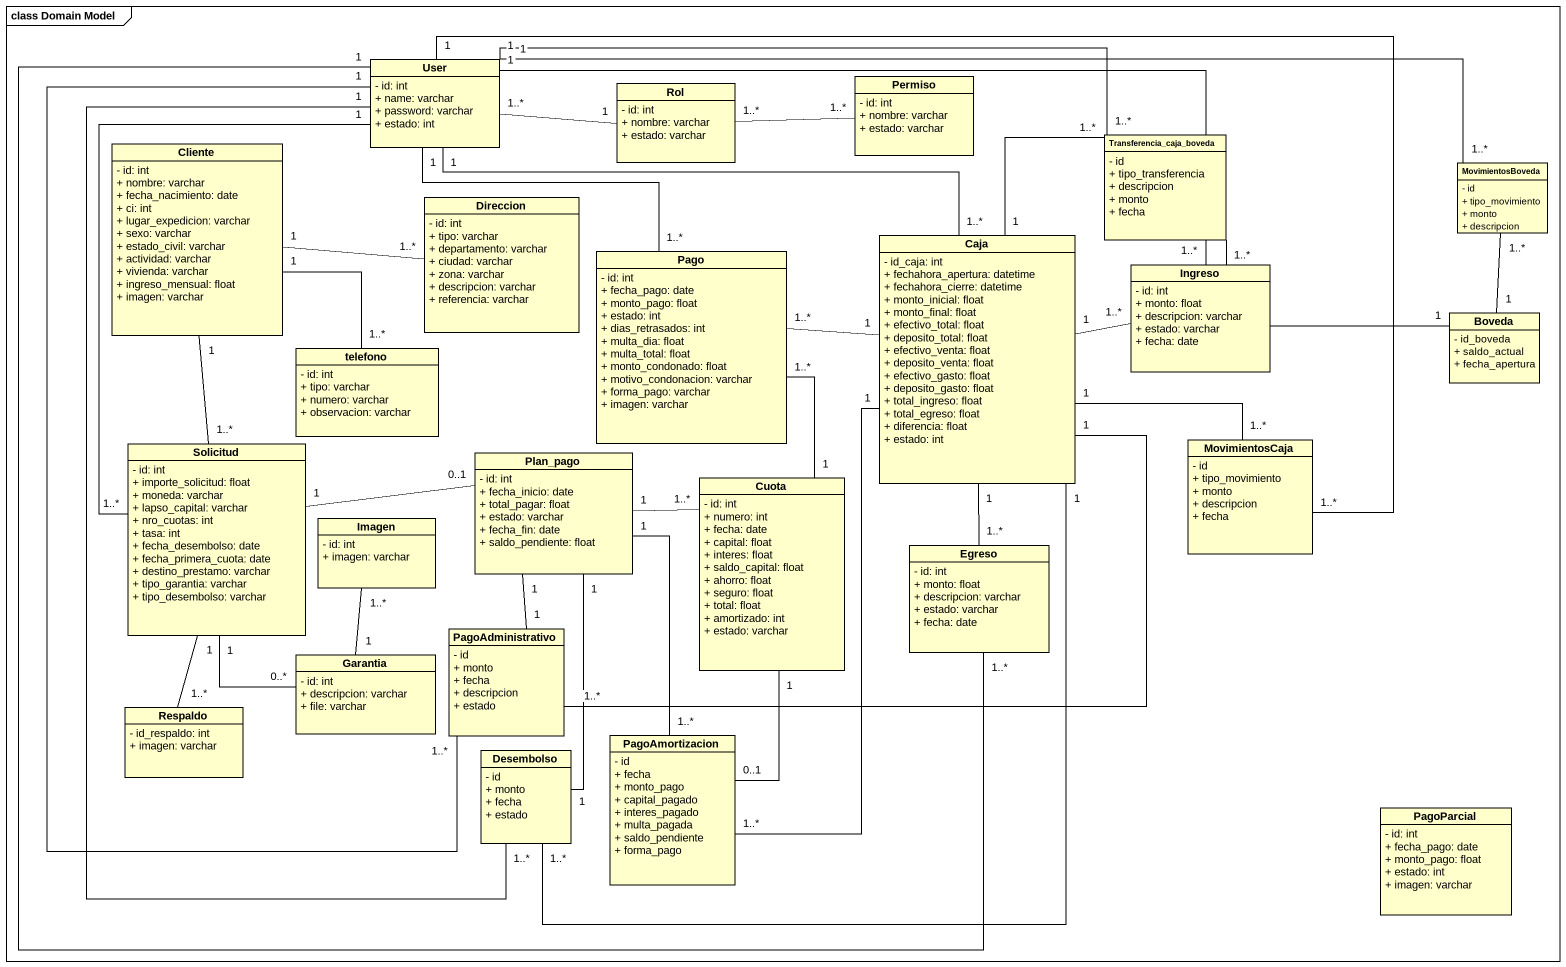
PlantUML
@startuml
mainframe class Domain Model
hide circle
hide empty members
skinparam classAttributeIconSize 0
class User {
  - id: int
  + name: varchar
  + password: varchar
  + estado: int
}
class Rol {
  - id: int
  + nombre: varchar
  + estado: varchar
}
class Permiso {
  - id: int
  + nombre: varchar
  + estado: varchar
}
class Cliente {
  - id: int
  + nombre: varchar
  + fecha_nacimiento: date
  + ci: int
  + lugar_expedicion: varchar
  + sexo: varchar
  + estado_civil: varchar
  + actividad: varchar
  + vivienda: varchar
  + ingreso_mensual: float
  + imagen: varchar
}
class Transferencia_caja_boveda {
  - id
  + tipo_transferencia
  + descripcion
  + monto
  + fecha
}
class MovimientosBoveda {
  - id
  + tipo_movimiento
  + monto
  + descripcion
}
class Direccion {
  - id: int
  + tipo: varchar
  + departamento: varchar
  + ciudad: varchar
  + zona: varchar
  + descripcion: varchar
  + referencia: varchar
}
class Pago {
  - id: int
  + fecha_pago: date
  + monto_pago: float
  + estado: int
  + dias_retrasados: int
  + multa_dia: float
  + multa_total: float
  + monto_condonado: float
  + motivo_condonacion: varchar
  + forma_pago: varchar
  + imagen: varchar
}
class Caja {
  - id_caja: int
  + fechahora_apertura: datetime
  + fechahora_cierre: datetime
  + monto_inicial: float
  + monto_final: float
  + efectivo_total: float
  + deposito_total: float
  + efectivo_venta: float
  + deposito_venta: float
  + efectivo_gasto: float
  + deposito_gasto: float
  + total_ingreso: float
  + total_egreso: float
  + diferencia: float
  + estado: int
}
class Ingreso {
  - id: int
  + monto: float
  + descripcion: varchar
  + estado: varchar
  + fecha: date
}
class Boveda {
  - id_boveda
  + saldo_actual
  + fecha_apertura
}
class telefono {
  - id: int
  + tipo: varchar
  + numero: varchar
  + observacion: varchar
}
class Solicitud {
  - id: int
  + importe_solicitud: float
  + moneda: varchar
  + lapso_capital: varchar
  + nro_cuotas: int
  + tasa: int
  + fecha_desembolso: date
  + fecha_primera_cuota: date
  + destino_prestamo: varchar
  + tipo_garantia: varchar
  + tipo_desembolso: varchar
}
class MovimientosCaja {
  - id
  + tipo_movimiento
  + monto
  + descripcion
  + fecha
}
class Plan_pago {
  - id: int
  + fecha_inicio: date
  + total_pagar: float
  + estado: varchar
  + fecha_fin: date
  + saldo_pendiente: float
}
class Cuota {
  - id: int
  + numero: int
  + fecha: date
  + capital: float
  + interes: float
  + saldo_capital: float
  + ahorro: float
  + seguro: float
  + total: float
  + amortizado: int
  + estado: varchar
}
class Imagen {
  - id: int
  + imagen: varchar
}
class Egreso {
  - id: int
  + monto: float
  + descripcion: varchar
  + estado: varchar
  + fecha: date
}
class PagoAdministrativo {
  - id
  + monto
  + fecha
  + descripcion
  + estado
}
class Garantia {
  - id: int
  + descripcion: varchar
  + file: varchar
}
class Respaldo {
  - id_respaldo: int
  + imagen: varchar
}
class Desembolso {
  - id
  + monto
  + fecha
  + estado
}
class PagoAmortizacion {
  - id
  + fecha
  + monto_pago
  + capital_pagado
  + interes_pagado
  + multa_pagada
  + saldo_pendiente
  + forma_pago
}
class PagoParcial {
  - id: int
  + fecha_pago: date
  + monto_pago: float
  + estado: int
  + imagen: varchar
}
User "1..*" -right- "1" Rol
User "1" -- "1..*" Pago
User "1" -right- "1..*" Caja
User "1" -right- "1..*" Ingreso
User "1" -- "1..*" Solicitud
User "1" -right- "1..*" MovimientosCaja
User "1" -- "1..*" Egreso
Rol "1..*" -right- "1..*" Permiso
Cliente "1" -right- "1..*" Direccion
Cliente "1" -- "1..*" telefono
Cliente "1" -- "1..*" Solicitud
Transferencia_caja_boveda "1..*" -left- "1" User
Transferencia_caja_boveda "1..*" -- "1" Caja
Transferencia_caja_boveda "1..*" -right- "1" Boveda
MovimientosBoveda "1..*" -left- "1" User
Pago "1..*" -right- "1" Caja
Caja "1" -right- "1..*" Ingreso
Caja "1" -right- "1..*" MovimientosCaja
Caja "1" -- "1..*" Egreso
Boveda "1" -up- "1..*" MovimientosBoveda
Solicitud "1" -right- "0..1" Plan_pago
Solicitud "1" -- "0..*" Garantia
Solicitud "1" -- "1..*" Respaldo
Plan_pago "1" -right- "1..*" Cuota
Plan_pago "1" -- "1" PagoAdministrativo
Plan_pago "1" -- "1" Desembolso
Cuota "1" -up- "1..*" Pago
Cuota "1" -- "0..1" PagoAmortizacion
PagoAdministrativo "1..*" -up- "1" User
PagoAdministrativo "1..*" -up- "1" Caja
Garantia "1" -up- "1..*" Imagen
Desembolso "1..*" -up- "1" User
Desembolso "1..*" -up- "1" Caja
PagoAmortizacion "1..*" -up- "1" Caja
PagoAmortizacion "1..*" -up- "1" Plan_pago
@enduml
